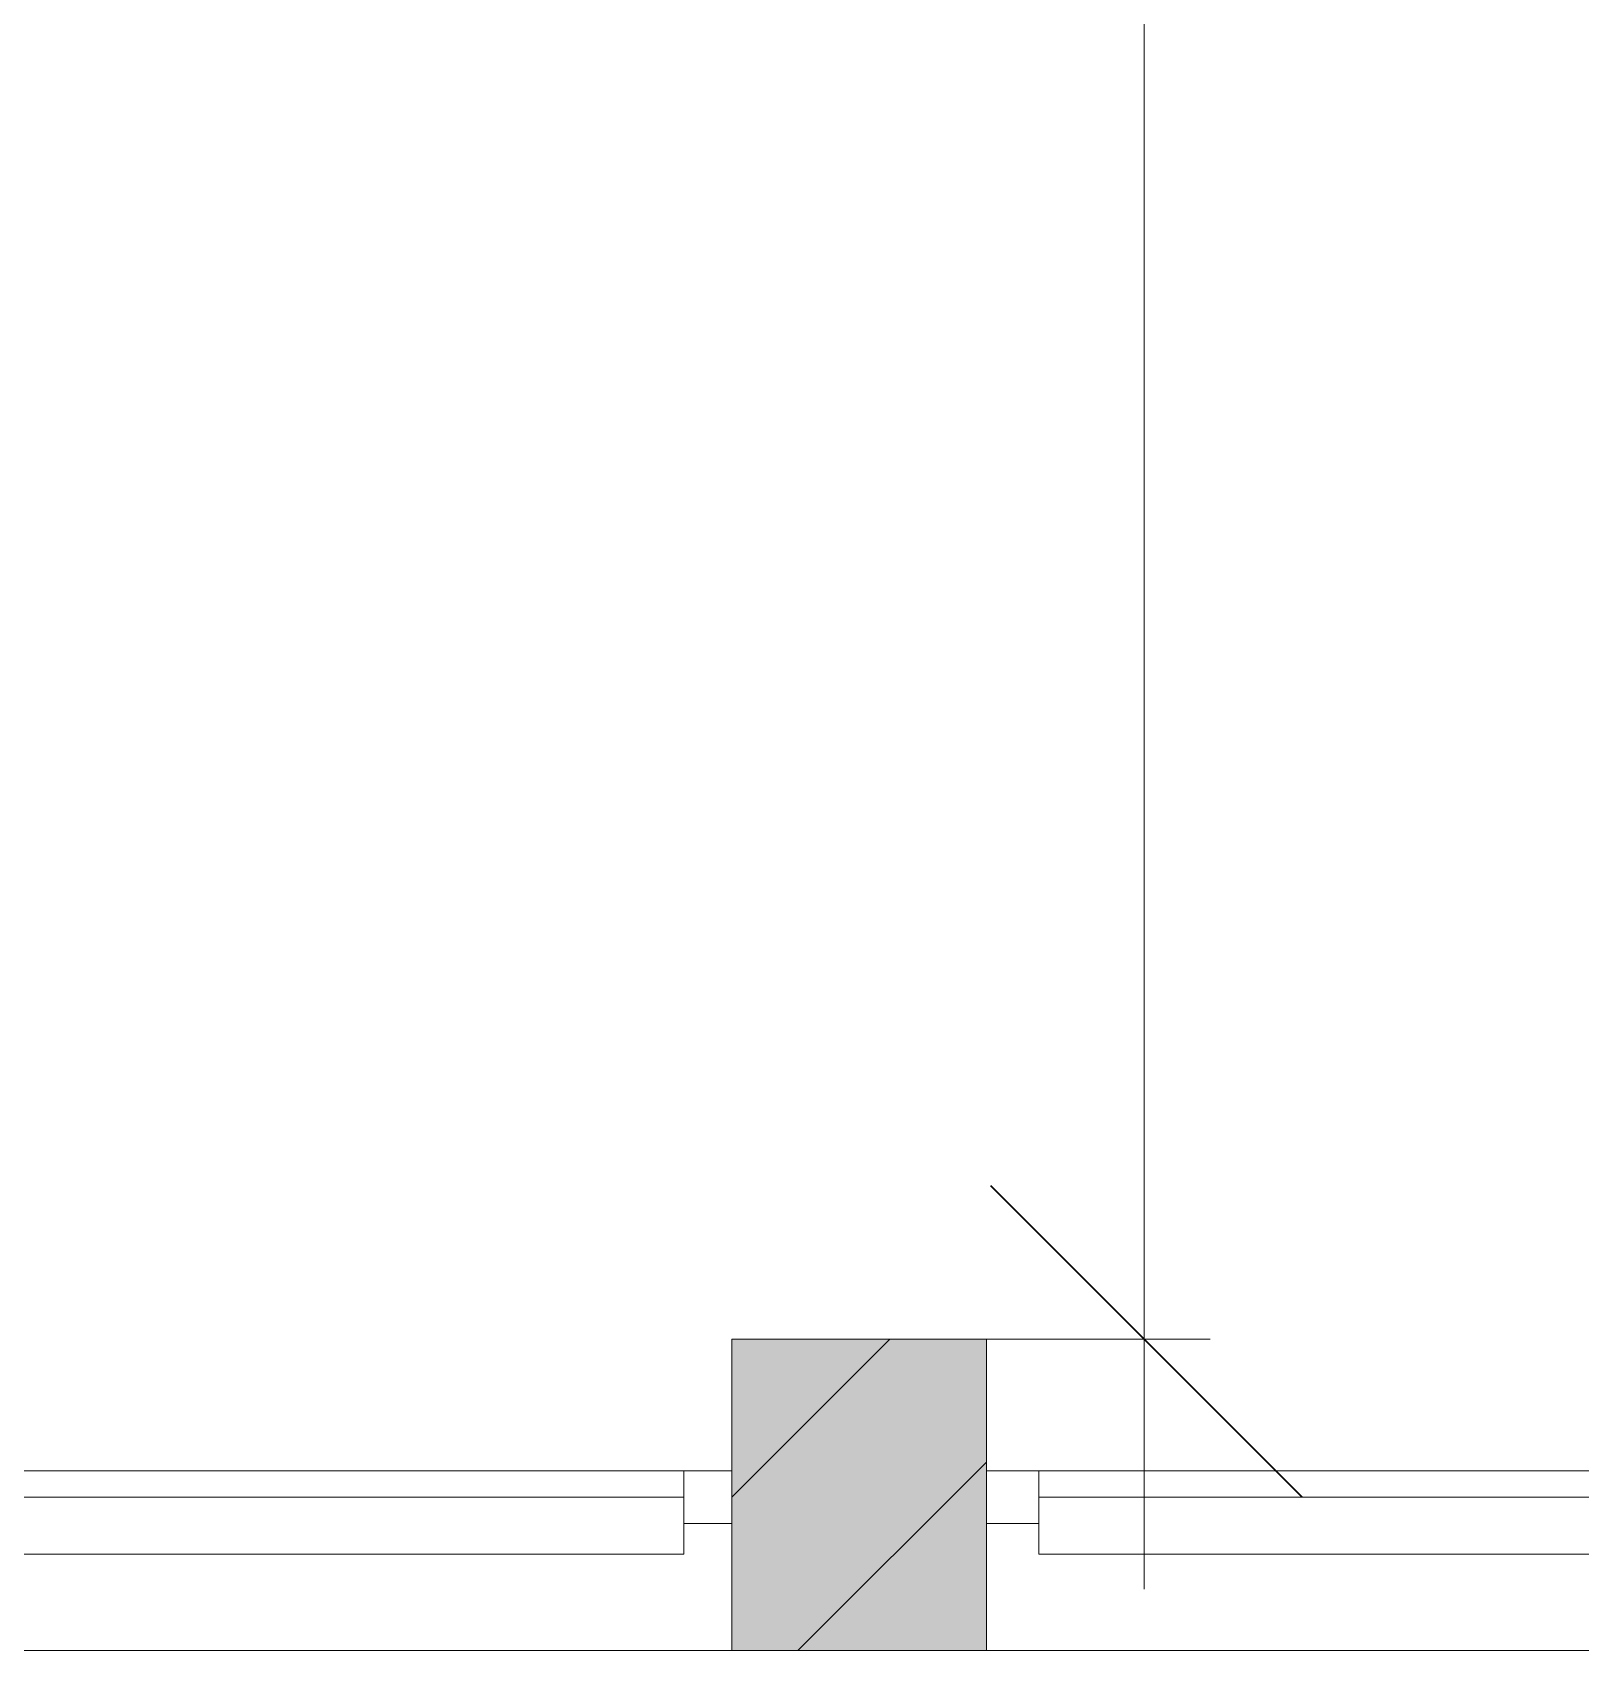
# Model space of a CAD drawing. Extents: x -187 to 52, y -9 to 65.
# Drawn here: x -145.607 to -144.114, y 17.414 to 18.975 of the extents above; entities that cross this region are included whole.
import ezdxf

# ---------------------------------------------------------------- set-up
doc = ezdxf.new("R2010")
doc.units = 0
doc.header["$MEASUREMENT"] = 0
doc.layers.add('PDF4_Geometría', color=7, linetype='Continuous')
doc.layers.add('PDF4_Rellenos sólidos', color=7, linetype='Continuous', true_color=0xffffff)

msp = doc.modelspace()

# ---------------------------------------------------------------- hatches: boundary and pattern name
at = {"layer": 'PDF4_Rellenos sólidos', "transparency": 33554559}
h = msp.add_hatch(color=256, dxfattribs=at)
h.paths.add_polyline_path([(-150.1809, 17.414), (-150.1809, 17.7143), (-150.3966, 17.7143), (-150.3966, 17.414)])
h.paths.add_polyline_path([(-142.1879, 17.7143), (-142.1879, 17.414), (-142.1583, 17.414), (-142.1583, 17.7143)])
h.paths.add_polyline_path([(-144.6873, 17.414), (-144.6873, 17.7143), (-144.9326, 17.7143), (-144.9326, 17.414)])
h.paths.add_polyline_path([(-147.4278, 17.414), (-147.4278, 17.7143), (-147.6815, 17.7143), (-147.6815, 17.414)])

# ---------------------------------------------------------------- linework, layer by layer
at = {"layer": 'PDF4_Geometría', "lineweight": 9}
for points in [[(-144.5351, 21.1694), (-144.5351, 17.4732)], [(-147.4024, 17.414), (-141.9553, 17.414), (-141.9553, 21.0298), (-141.9553, 21.1271)], [(-144.9326, 17.562), (-144.7804, 17.7143)], [(-144.4716, 17.7143), (-144.5351, 17.7143), (-144.7719, 17.7143)], [(-146.0702, 17.5874), (-144.9791, 17.5874)], [(-144.8692, 17.414), (-144.6873, 17.5958)], [(-144.6366, 17.5874), (-143.5455, 17.5874)]]:
    msp.add_lwpolyline(points, dxfattribs=at)
at = {"layer": 'PDF4_Geometría', "lineweight": 35}
msp.add_lwpolyline([(-144.3828, 17.562), (-144.5351, 17.7143), (-144.6831, 17.8623)], dxfattribs=at)
at = {"layer": 'PDF4_Geometría', "lineweight": 20}
for points in [[(-144.9326, 17.414), (-144.6873, 17.414), (-144.6873, 17.7143), (-144.9326, 17.7143)], [(-144.9326, 17.5366), (-144.9326, 17.5874), (-144.9791, 17.5874), (-144.9791, 17.5366)], [(-144.6873, 17.5874), (-144.6873, 17.5366), (-144.6366, 17.5366), (-144.6366, 17.5874)], [(-144.9791, 17.562), (-146.0702, 17.562), (-146.0702, 17.507), (-144.9791, 17.507)], [(-143.5455, 17.562), (-144.6366, 17.562), (-144.6366, 17.507), (-143.5455, 17.507)]]:
    msp.add_lwpolyline(points, close=True, dxfattribs=at)

doc.saveas('drawing.dxf')
